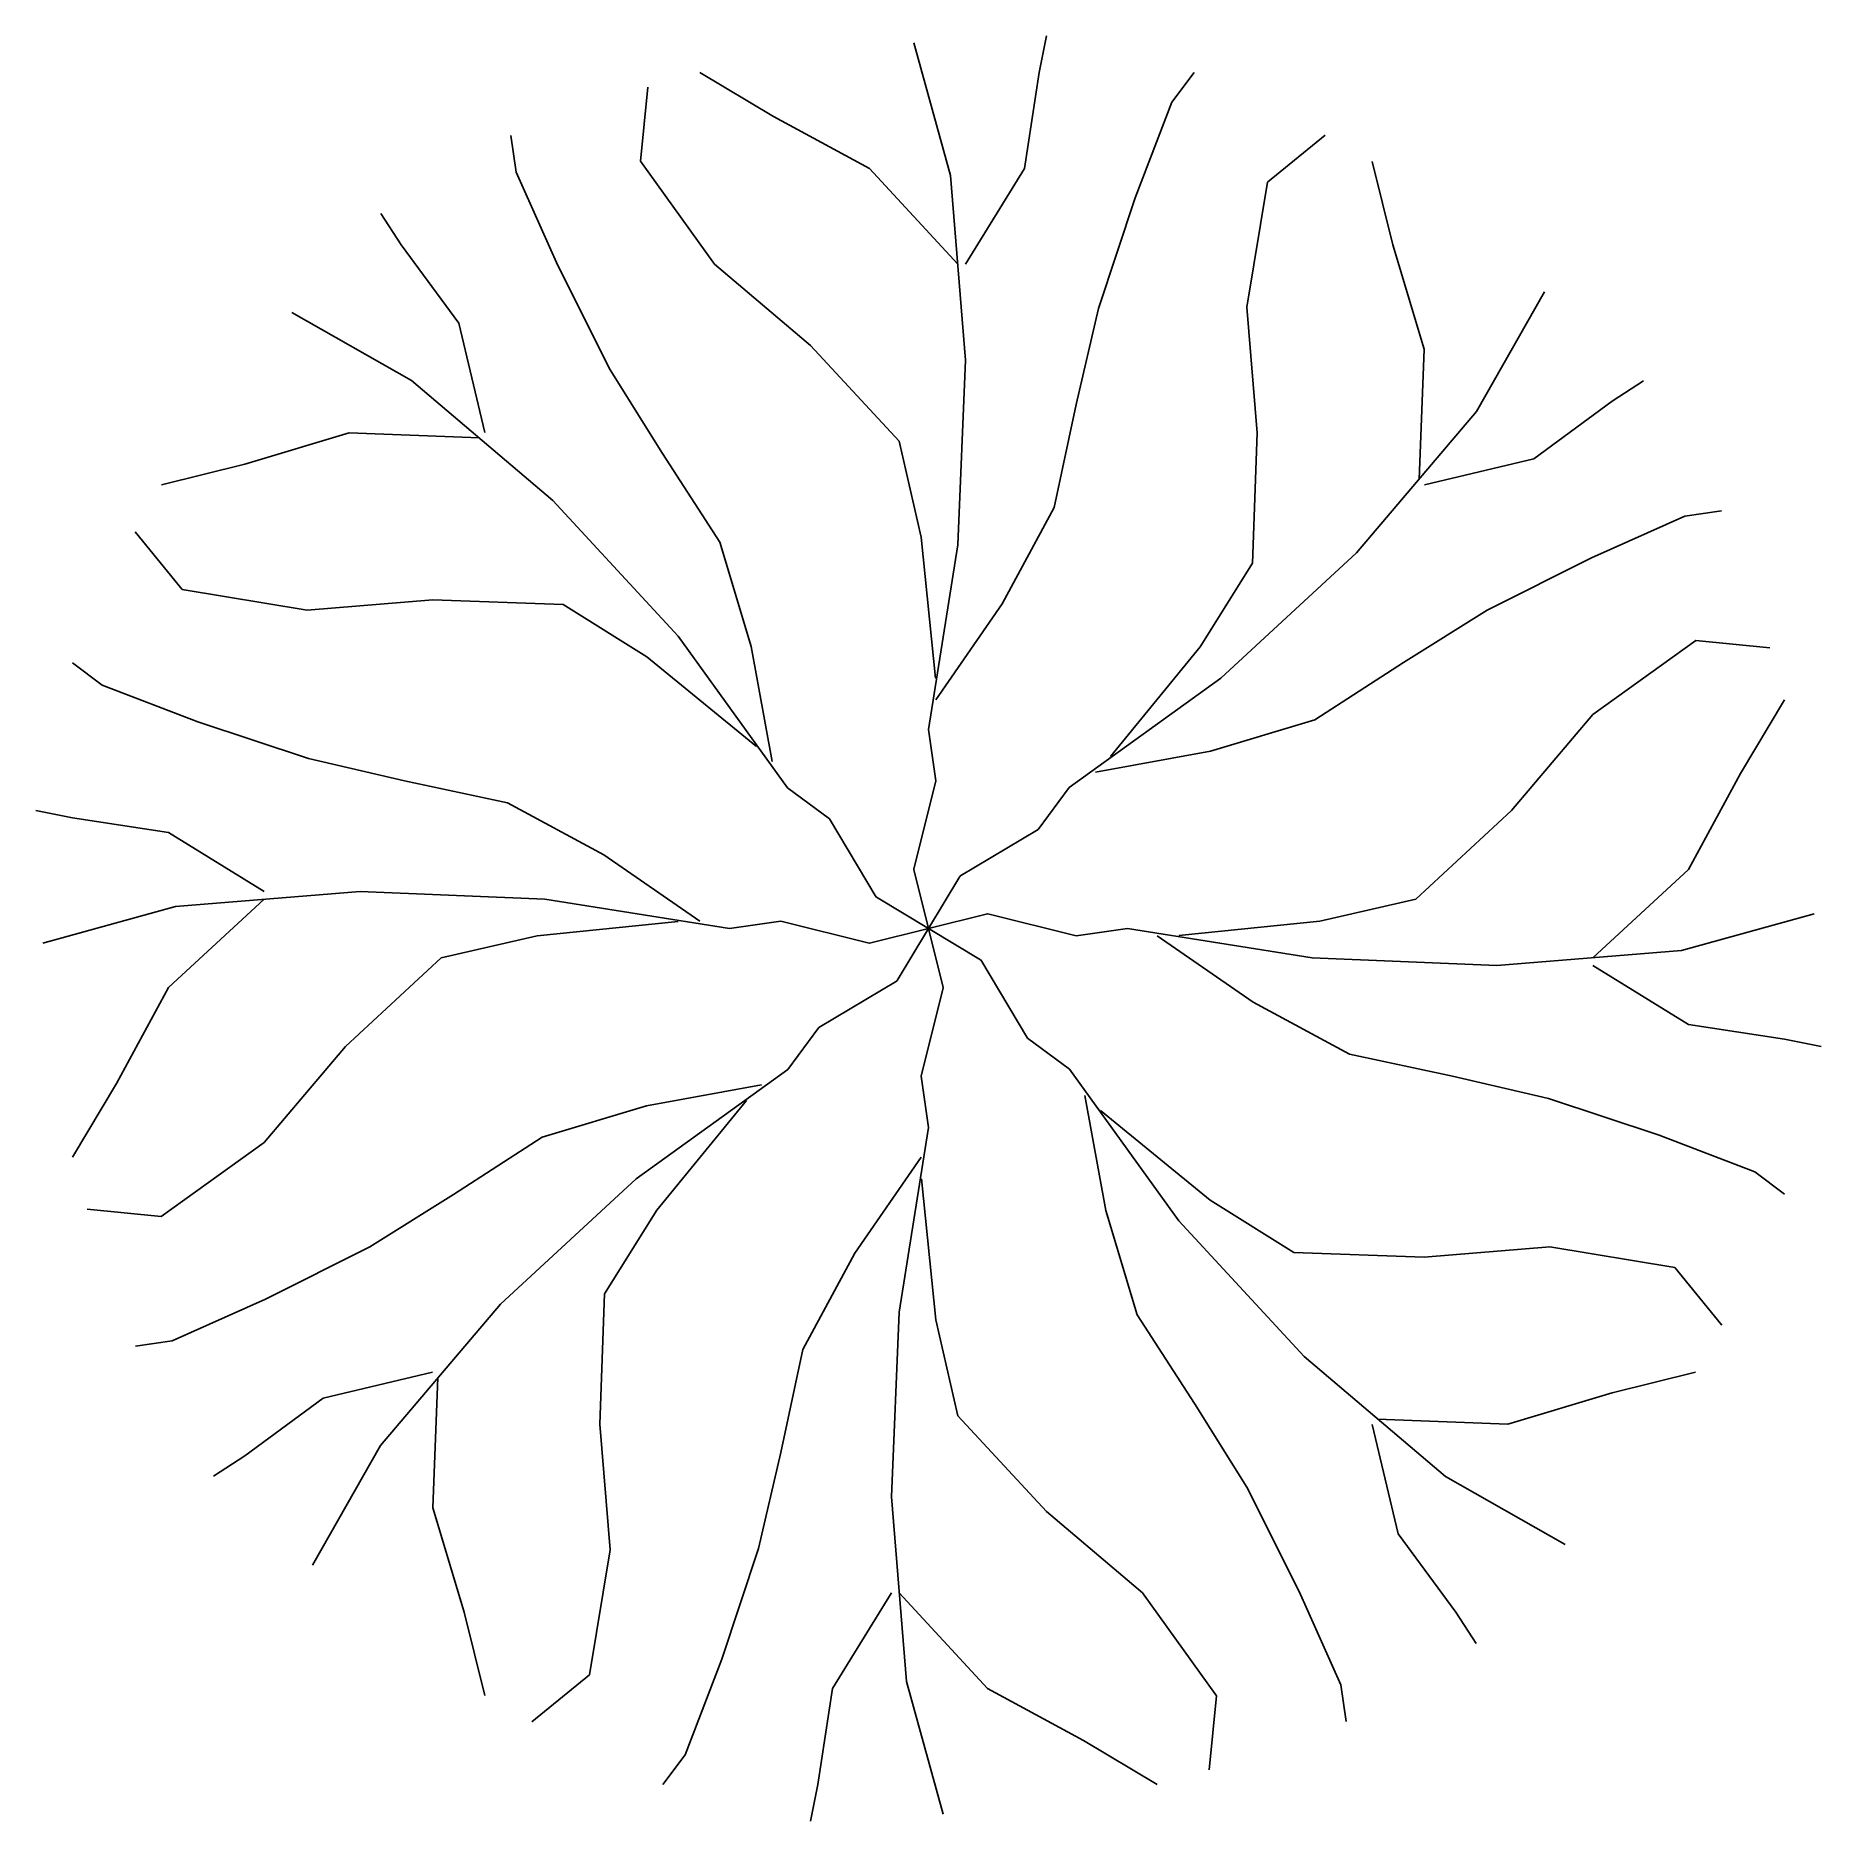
# Model space of a CAD drawing. Extents: x -6.1 to 6.1, y -6.1 to 6.1.
import ezdxf

# ---------------------------------------------------------------- set-up
doc = ezdxf.new("R2010")
doc.units = 0
doc.header["$LTSCALE"] = 0.15
doc.layers.get('0').update_dxf_attribs({"color": 34, "linetype": 'CONTINUOUS'})

msp = doc.modelspace()

# ---------------------------------------------------------------- linework, layer by layer
at = {"color": 0}
for p, q in [((0.149, 5.11), (-0.1, 6.012)), ((0.75, 5.81), (0.802, 6.059)), ((-1.955, 5.209), (-1.904, 5.711)), ((-1.053, 5.51), (-1.552, 5.81)), ((0.651, 5.158), (0.75, 5.81)), ((1.652, 5.609), (1.803, 5.81)), ((1.403, 4.96), (1.652, 5.609)), ((-0.401, 5.158), (-1.053, 5.51)), ((-2.798, 5.134), (-2.834, 5.383)), ((2.301, 5.066), (2.692, 5.385)), ((-2.515, 4.499), (-2.798, 5.134)), ((-1.453, 4.509), (-1.955, 5.209)), ((0.2, 4.509), (-0.401, 5.158)), ((0.252, 3.857), (0.149, 5.11)), ((0.252, 4.509), (0.651, 5.158)), ((3.151, 4.641), (3.011, 5.206)), ((2.161, 4.216), (2.301, 5.066)), ((-3.578, 4.639), (-3.718, 4.852)), ((1.153, 4.209), (1.403, 4.96)), ((-3.187, 4.108), (-3.578, 4.639)), ((3.364, 3.931), (3.151, 4.641)), ((-2.16, 3.792), (-2.515, 4.499)), ((-0.8, 3.956), (-1.453, 4.509)), ((3.719, 3.508), (4.18, 4.322)), ((-3.508, 3.719), (-4.322, 4.18)), ((1.003, 3.557), (1.153, 4.209)), ((2.231, 3.363), (2.161, 4.216)), ((-3.011, 3.366), (-3.187, 4.108)), ((-0.199, 3.307), (-0.8, 3.956)), ((3.33, 3.047), (3.364, 3.931)), ((-1.806, 3.224), (-2.16, 3.792)), ((0.2, 2.604), (0.252, 3.857)), ((-2.549, 2.905), (-3.508, 3.719)), ((4.639, 3.578), (4.852, 3.718)), ((0.853, 2.857), (1.003, 3.557)), ((4.108, 3.187), (4.639, 3.578)), ((2.905, 2.549), (3.719, 3.508)), ((-3.931, 3.364), (-4.641, 3.151)), ((-3.047, 3.33), (-3.931, 3.364)), ((-0.049, 2.655), (-0.199, 3.307)), ((2.198, 2.479), (2.231, 3.363)), ((-4.641, 3.151), (-5.206, 3.011)), ((-1.417, 2.623), (-1.806, 3.224)), ((3.366, 3.011), (4.108, 3.187)), ((-1.7, 1.983), (-2.549, 2.905)), ((0.501, 2.204), (0.853, 2.857)), ((4.499, 2.515), (5.134, 2.798)), ((5.134, 2.798), (5.383, 2.834)), ((-5.066, 2.301), (-5.385, 2.692)), ((-1.204, 1.913), (-1.417, 2.623)), ((0.048, 1.699), (-0.049, 2.655)), ((-0.001, 1.351), (0.2, 2.604)), ((1.983, 1.7), (2.905, 2.549)), ((1.843, 1.912), (2.198, 2.479)), ((3.792, 2.16), (4.499, 2.515)), ((-4.216, 2.161), (-5.066, 2.301)), ((-3.363, 2.231), (-4.216, 2.161)), ((-2.479, 2.198), (-3.363, 2.231)), ((-1.912, 1.843), (-2.479, 2.198)), ((0.05, 1.552), (0.501, 2.204)), ((3.224, 1.806), (3.792, 2.16)), ((-0.956, 0.954), (-1.7, 1.983)), ((4.509, 1.453), (5.209, 1.955)), ((5.209, 1.955), (5.711, 1.904)), ((-1.167, 1.236), (-1.912, 1.843)), ((-1.062, 1.133), (-1.204, 1.913)), ((1.236, 1.167), (1.843, 1.912)), ((-5.609, 1.652), (-5.81, 1.803)), ((0.954, 0.956), (1.983, 1.7)), ((2.623, 1.417), (3.224, 1.806)), ((-4.96, 1.403), (-5.609, 1.652)), ((5.51, 1.053), (5.81, 1.552)), ((-4.209, 1.153), (-4.96, 1.403)), ((-0.001, 1.351), (0.05, 1.003)), ((1.913, 1.204), (2.623, 1.417)), ((3.956, 0.8), (4.509, 1.453)), ((-3.557, 1.003), (-4.209, 1.153)), ((1.133, 1.062), (1.913, 1.204)), ((-2.857, 0.853), (-3.557, 1.003)), ((0.05, 1.003), (-0.1, 0.402)), ((5.158, 0.401), (5.51, 1.053)), ((-2.204, 0.501), (-2.857, 0.853)), ((-0.956, 0.954), (-0.673, 0.744)), ((0.954, 0.956), (0.744, 0.673)), ((-5.81, 0.75), (-6.059, 0.802)), ((-5.158, 0.651), (-5.81, 0.75)), ((-0.673, 0.744), (-0.355, 0.213)), ((3.307, 0.199), (3.956, 0.8)), ((-4.509, 0.252), (-5.158, 0.651)), ((0.744, 0.673), (0.213, 0.355)), ((-1.552, 0.05), (-2.204, 0.501)), ((-0.1, 0.401), (0, 0)), ((4.509, -0.2), (5.158, 0.401)), ((-3.857, 0.252), (-5.11, 0.149)), ((-2.604, 0.2), (-3.857, 0.252)), ((0.213, 0.354), (0, 0)), ((-5.11, 0.149), (-6.012, -0.1)), ((-4.509, 0.2), (-5.158, -0.401)), ((-1.351, -0.001), (-2.604, 0.2)), ((-0.354, 0.213), (0, 0)), ((2.655, 0.049), (3.307, 0.199)), ((-1.699, 0.048), (-2.655, -0.049)), ((-1.351, -0.001), (-1.003, 0.05)), ((-1.003, 0.05), (-0.402, -0.1)), ((-0.401, -0.1), (0, 0)), ((0.401, 0.1), (0, 0)), ((0.354, -0.213), (0, 0)), ((1.003, -0.05), (0.402, 0.1)), ((1.351, 0.001), (1.003, -0.05)), ((1.351, 0.001), (2.604, -0.2)), ((1.699, -0.048), (2.655, 0.049)), ((5.11, -0.149), (6.012, 0.1)), ((-2.655, -0.049), (-3.307, -0.199)), ((-0.213, -0.354), (0, 0)), ((0.1, -0.401), (0, 0)), ((1.552, -0.05), (2.204, -0.501)), ((-3.307, -0.199), (-3.956, -0.8)), ((0.673, -0.744), (0.355, -0.213)), ((2.604, -0.2), (3.857, -0.252)), ((3.857, -0.252), (5.11, -0.149)), ((-0.744, -0.673), (-0.213, -0.355)), ((4.509, -0.252), (5.158, -0.651)), ((-5.158, -0.401), (-5.51, -1.053)), ((-0.05, -1.003), (0.1, -0.402)), ((2.204, -0.501), (2.857, -0.853)), ((-0.954, -0.956), (-0.744, -0.673)), ((5.158, -0.651), (5.81, -0.75)), ((-3.956, -0.8), (-4.509, -1.453)), ((0.956, -0.954), (0.673, -0.744)), ((5.81, -0.75), (6.059, -0.802)), ((-0.954, -0.956), (-1.983, -1.7)), ((0.956, -0.954), (1.7, -1.983)), ((2.857, -0.853), (3.557, -1.003)), ((-5.51, -1.053), (-5.81, -1.552)), ((-1.133, -1.062), (-1.913, -1.204)), ((0.001, -1.351), (-0.05, -1.003)), ((3.557, -1.003), (4.209, -1.153)), ((-1.913, -1.204), (-2.623, -1.417)), ((-1.236, -1.167), (-1.843, -1.912)), ((1.062, -1.133), (1.204, -1.913)), ((4.209, -1.153), (4.96, -1.403)), ((1.167, -1.236), (1.912, -1.843)), ((-4.509, -1.453), (-5.209, -1.955)), ((-2.623, -1.417), (-3.224, -1.806)), ((0.001, -1.351), (-0.2, -2.604)), ((4.96, -1.403), (5.609, -1.652)), ((-0.05, -1.552), (-0.501, -2.204)), ((5.609, -1.652), (5.81, -1.803)), ((-3.224, -1.806), (-3.792, -2.16)), ((-1.983, -1.7), (-2.905, -2.549)), ((-0.048, -1.699), (0.049, -2.655)), ((-5.209, -1.955), (-5.711, -1.904)), ((-1.843, -1.912), (-2.198, -2.479)), ((1.204, -1.913), (1.417, -2.623)), ((1.912, -1.843), (2.479, -2.198)), ((1.7, -1.983), (2.549, -2.905)), ((-3.792, -2.16), (-4.499, -2.515)), ((3.363, -2.231), (4.216, -2.161)), ((4.216, -2.161), (5.066, -2.301)), ((-0.501, -2.204), (-0.853, -2.857)), ((2.479, -2.198), (3.363, -2.231)), ((5.066, -2.301), (5.385, -2.692)), ((-4.499, -2.515), (-5.134, -2.798)), ((-2.198, -2.479), (-2.231, -3.363)), ((-2.905, -2.549), (-3.719, -3.508)), ((-0.2, -2.604), (-0.252, -3.857)), ((0.049, -2.655), (0.199, -3.307)), ((1.417, -2.623), (1.806, -3.224)), ((-5.134, -2.798), (-5.383, -2.834)), ((-0.853, -2.857), (-1.003, -3.557)), ((2.549, -2.905), (3.508, -3.719)), ((-3.366, -3.011), (-4.108, -3.187)), ((4.641, -3.151), (5.206, -3.011)), ((-3.33, -3.047), (-3.364, -3.931)), ((-4.108, -3.187), (-4.639, -3.578)), ((1.806, -3.224), (2.16, -3.792)), ((3.931, -3.364), (4.641, -3.151)), ((-2.231, -3.363), (-2.161, -4.216)), ((0.199, -3.307), (0.8, -3.956)), ((3.011, -3.366), (3.187, -4.108)), ((3.047, -3.33), (3.931, -3.364)), ((-3.719, -3.508), (-4.18, -4.322)), ((-4.639, -3.578), (-4.852, -3.718)), ((-1.003, -3.557), (-1.153, -4.209)), ((3.508, -3.719), (4.322, -4.18)), ((-0.252, -3.857), (-0.149, -5.11)), ((2.16, -3.792), (2.515, -4.499)), ((-3.364, -3.931), (-3.151, -4.641)), ((0.8, -3.956), (1.453, -4.509)), ((3.187, -4.108), (3.578, -4.639)), ((-2.161, -4.216), (-2.301, -5.066)), ((-1.153, -4.209), (-1.403, -4.96)), ((-0.252, -4.509), (-0.651, -5.158)), ((-0.2, -4.509), (0.401, -5.158)), ((1.453, -4.509), (1.955, -5.209)), ((2.515, -4.499), (2.798, -5.134)), ((-3.151, -4.641), (-3.011, -5.206)), ((3.578, -4.639), (3.718, -4.852)), ((-1.403, -4.96), (-1.652, -5.609)), ((-2.301, -5.066), (-2.692, -5.385)), ((-0.651, -5.158), (-0.75, -5.81)), ((-0.149, -5.11), (0.1, -6.012)), ((0.401, -5.158), (1.053, -5.51)), ((1.955, -5.209), (1.904, -5.711)), ((2.798, -5.134), (2.834, -5.383)), ((1.053, -5.51), (1.552, -5.81)), ((-1.652, -5.609), (-1.803, -5.81)), ((-0.75, -5.81), (-0.802, -6.059))]:
    msp.add_line(p, q, dxfattribs=at)

doc.saveas('drawing.dxf')
